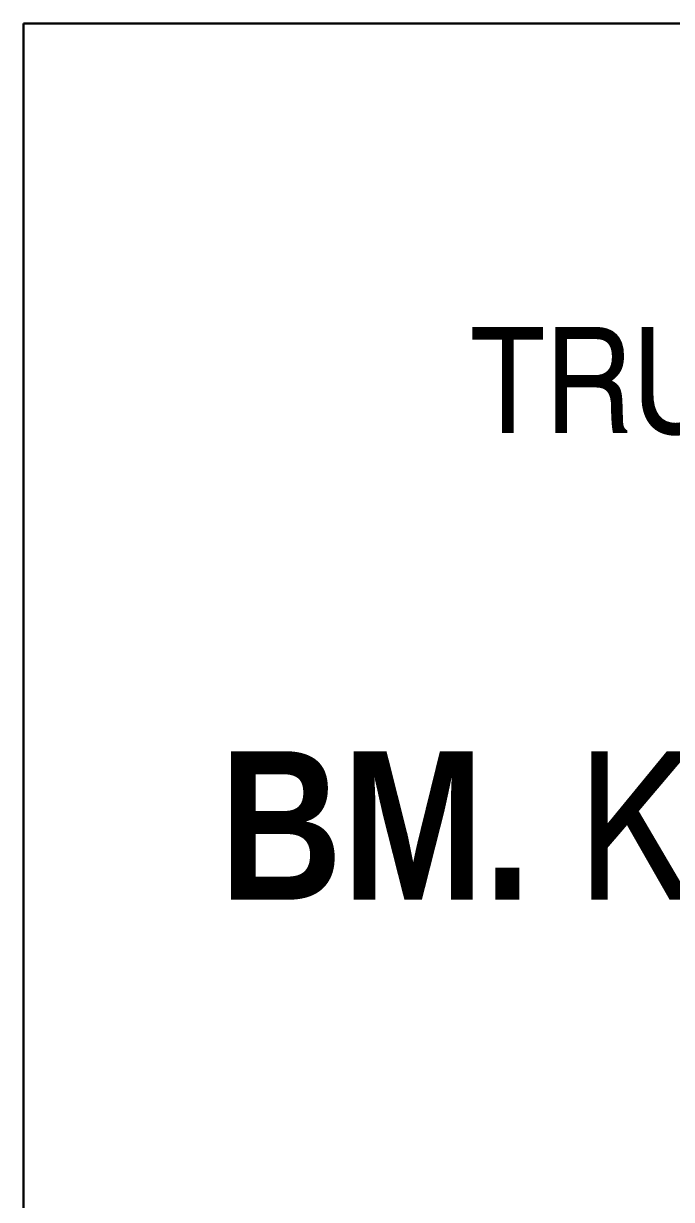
# Model space of a CAD drawing. Extents: x -1107188 to -523840, y 39692 to 514392.
# Drawn here: x -1039688 to -1038160, y 43420 to 46192 of the extents above; entities that cross this region are included whole.
import ezdxf
from ezdxf.enums import TextEntityAlignment as Align

# ---------------------------------------------------------------- set-up
doc = ezdxf.new("R2010")
doc.units = 0
doc.layers.get('0').update_dxf_attribs({"color": 255, "linetype": 'CONTINUOUS'})
doc.layers.add('00-KICH THUOC', color=6, linetype='CONTINUOUS', lineweight=9)
doc.styles.add('SO BV', font='', dxfattribs={"height": 200})
doc.styles.get("Standard").update_dxf_attribs({"font": ''})
doc.styles.add('TEN BV', font='', dxfattribs={"height": 350})
doc.styles.get('SO BV').set_extended_font_data('VNI-Helve-Condense')
doc.styles.get('Standard').set_extended_font_data('VNI-Helve-Condense')
doc.styles.get('TEN BV').set_extended_font_data('VNI-Helve-Condense', bold=True)

# ---------------------------------------------------------------- blocks, each defined once
blk = doc.blocks.new('KHUNGTEN')
for p, q in [((-526153.2400924675, 224392.2760775746), (-526153.2400924675, 218392.2760775746)), ((-526153.2400924675, 222892.2760775746), (-526153.2400924675, 224392.2760775746))]:
    blk.add_line(p, q)
at = {"lineweight": 30}
blk.add_lwpolyline([(-526153.2400924675, 224392.2760775746), (-510153.2400924675, 224392.2760775746), (-510153.2400924675, 218392.2760775746), (-526153.2400924675, 218392.2760775746)], close=True, dxfattribs=at)
at = {"insert": (-523153.2400924675, 223677.2978211814), "char_height": 200, "width": 6000, "attachment_point": 2}
blk.add_mtext('{\\fVNI-Helve-Condense|b0|i0|c0|p2;\\H1.25x;TRÖÔØNG ÑAÏI HOÏC CAÀN THÔ\\H0.2x;\\P\\P\\H5x;KHOA COÂNG NGHEÄ\\Ftxt|c0;\\P\\H0.2x;\\P\\fVNI-Helve-Condense|b1|i0|c0|p2;\\H7x;BM. KYÕ THUAÄT XAÂY DÖÏNG}', dxfattribs=at)
at = {"style": 'TEN BV'}
for tag, p in [('TEB_BV', (-518299.4777335252, 222628.3412043442)), ('LOAI_BV', (-511918.0390068535, 220684.2136911913)), ('TL', (-512164.3601498958, 219750.5217593208))]:
    blk.add_attdef(tag, p, '', height=350, dxfattribs=at)
at = {"style": 'SO BV'}
for tag, p in [('SOBV', (-510673.1703494866, 221019.8804381994)), ('TONGSOBV', (-510673.1703494866, 220591.4802204549))]:
    blk.add_attdef(tag, text='', height=200, dxfattribs=at).set_placement(p, align=Align.CENTER)

msp = doc.modelspace()

# ---------------------------------------------------------------- block references
at = {"layer": '00-KICH THUOC'}
msp.add_blockref('KHUNGTEN', (-513535.1396218641, -178200), dxfattribs=at)

doc.saveas('drawing.dxf')
